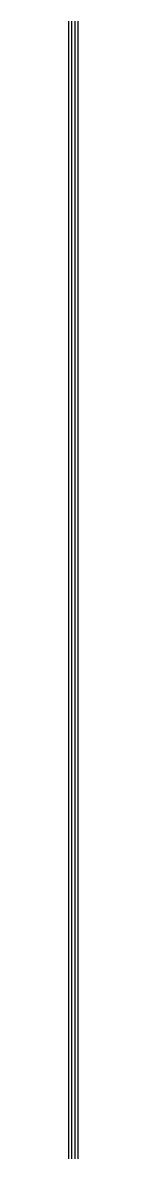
# Model space of a CAD drawing. Extents: x 0 to 4, y 0 to 1500.
# Drawn here: x 0 to 3, y 374.5 to 749.5 of the extents above; entities that cross this region are included whole.
import ezdxf

# ---------------------------------------------------------------- set-up
doc = ezdxf.new("R2010")
doc.units = 0

msp = doc.modelspace()

# ---------------------------------------------------------------- linework, layer by layer
at = {"layer": '', "color": 0}
for p, q in [((0, 749), (0, 750)), ((1, 749), (1, 750)), ((2, 749), (2, 750)), ((3, 749), (3, 750)), ((0, 748), (0, 749)), ((0, 747), (0, 748)), ((0, 746), (0, 747)), ((1, 748), (1, 749)), ((1, 747), (1, 748)), ((1, 746), (1, 747)), ((2, 748), (2, 749)), ((2, 747), (2, 748)), ((2, 746), (2, 747)), ((3, 748), (3, 749)), ((3, 747), (3, 748)), ((3, 746), (3, 747)), ((0, 745), (0, 746)), ((0, 744), (0, 745)), ((0, 743), (0, 744)), ((0, 742), (0, 743)), ((1, 745), (1, 746)), ((1, 744), (1, 745)), ((1, 743), (1, 744)), ((1, 742), (1, 743)), ((2, 745), (2, 746)), ((2, 744), (2, 745)), ((2, 743), (2, 744)), ((2, 742), (2, 743)), ((3, 745), (3, 746)), ((3, 744), (3, 745)), ((3, 743), (3, 744)), ((3, 742), (3, 743)), ((0, 741), (0, 742)), ((0, 740), (0, 741)), ((0, 739), (0, 740)), ((0, 738), (0, 739)), ((1, 741), (1, 742)), ((1, 740), (1, 741)), ((1, 739), (1, 740)), ((1, 738), (1, 739)), ((2, 741), (2, 742)), ((2, 740), (2, 741)), ((2, 739), (2, 740)), ((2, 738), (2, 739)), ((3, 741), (3, 742)), ((3, 740), (3, 741)), ((3, 739), (3, 740)), ((3, 738), (3, 739)), ((0, 737), (0, 738)), ((0, 736), (0, 737)), ((0, 735), (0, 736)), ((0, 734), (0, 735)), ((1, 737), (1, 738)), ((1, 736), (1, 737)), ((1, 735), (1, 736)), ((1, 734), (1, 735)), ((2, 737), (2, 738)), ((2, 736), (2, 737)), ((2, 735), (2, 736)), ((2, 734), (2, 735)), ((3, 737), (3, 738)), ((3, 736), (3, 737)), ((3, 735), (3, 736)), ((3, 734), (3, 735)), ((0, 733), (0, 734)), ((0, 732), (0, 733)), ((0, 731), (0, 732)), ((1, 733), (1, 734)), ((1, 732), (1, 733)), ((1, 731), (1, 732)), ((2, 733), (2, 734)), ((2, 732), (2, 733)), ((2, 731), (2, 732)), ((3, 733), (3, 734)), ((3, 732), (3, 733)), ((3, 731), (3, 732)), ((0, 730), (0, 731)), ((0, 729), (0, 730)), ((0, 728), (0, 729)), ((0, 727), (0, 728)), ((1, 730), (1, 731)), ((1, 729), (1, 730)), ((1, 728), (1, 729)), ((1, 727), (1, 728)), ((2, 730), (2, 731)), ((2, 729), (2, 730)), ((2, 728), (2, 729)), ((2, 727), (2, 728)), ((3, 730), (3, 731)), ((3, 729), (3, 730)), ((3, 728), (3, 729)), ((3, 727), (3, 728)), ((0, 726), (0, 727)), ((0, 725), (0, 726)), ((0, 724), (0, 725)), ((0, 723), (0, 724)), ((1, 726), (1, 727)), ((1, 725), (1, 726)), ((1, 724), (1, 725)), ((1, 723), (1, 724)), ((2, 726), (2, 727)), ((2, 725), (2, 726)), ((2, 724), (2, 725)), ((2, 723), (2, 724)), ((3, 726), (3, 727)), ((3, 725), (3, 726)), ((3, 724), (3, 725)), ((3, 723), (3, 724)), ((0, 722), (0, 723)), ((0, 721), (0, 722)), ((0, 720), (0, 721)), ((0, 719), (0, 720)), ((1, 722), (1, 723)), ((1, 721), (1, 722)), ((1, 720), (1, 721)), ((1, 719), (1, 720)), ((2, 722), (2, 723)), ((2, 721), (2, 722)), ((2, 720), (2, 721)), ((2, 719), (2, 720)), ((3, 722), (3, 723)), ((3, 721), (3, 722)), ((3, 720), (3, 721)), ((3, 719), (3, 720)), ((0, 718), (0, 719)), ((0, 717), (0, 718)), ((0, 716), (0, 717)), ((1, 718), (1, 719)), ((1, 717), (1, 718)), ((1, 716), (1, 717)), ((2, 718), (2, 719)), ((2, 717), (2, 718)), ((2, 716), (2, 717)), ((3, 718), (3, 719)), ((3, 717), (3, 718)), ((3, 716), (3, 717)), ((0, 715), (0, 716)), ((0, 714), (0, 715)), ((0, 713), (0, 714)), ((0, 712), (0, 713)), ((1, 715), (1, 716)), ((1, 714), (1, 715)), ((1, 713), (1, 714)), ((1, 712), (1, 713)), ((2, 715), (2, 716)), ((2, 714), (2, 715)), ((2, 713), (2, 714)), ((2, 712), (2, 713)), ((3, 715), (3, 716)), ((3, 714), (3, 715)), ((3, 713), (3, 714)), ((3, 712), (3, 713)), ((0, 711), (0, 712)), ((0, 710), (0, 711)), ((0, 709), (0, 710)), ((0, 708), (0, 709)), ((1, 711), (1, 712)), ((1, 710), (1, 711)), ((1, 709), (1, 710)), ((1, 708), (1, 709)), ((2, 711), (2, 712)), ((2, 710), (2, 711)), ((2, 709), (2, 710)), ((2, 708), (2, 709)), ((3, 711), (3, 712)), ((3, 710), (3, 711)), ((3, 709), (3, 710)), ((3, 708), (3, 709)), ((0, 707), (0, 708)), ((0, 706), (0, 707)), ((0, 705), (0, 706)), ((0, 704), (0, 705)), ((1, 707), (1, 708)), ((1, 706), (1, 707)), ((1, 705), (1, 706)), ((1, 704), (1, 705)), ((2, 707), (2, 708)), ((2, 706), (2, 707)), ((2, 705), (2, 706)), ((2, 704), (2, 705)), ((3, 707), (3, 708)), ((3, 706), (3, 707)), ((3, 705), (3, 706)), ((3, 704), (3, 705)), ((0, 703), (0, 704)), ((0, 702), (0, 703)), ((0, 701), (0, 702)), ((1, 703), (1, 704)), ((1, 702), (1, 703)), ((1, 701), (1, 702)), ((2, 703), (2, 704)), ((2, 702), (2, 703)), ((2, 701), (2, 702)), ((3, 703), (3, 704)), ((3, 702), (3, 703)), ((3, 701), (3, 702)), ((0, 700), (0, 701)), ((0, 699), (0, 700)), ((0, 698), (0, 699)), ((0, 697), (0, 698)), ((1, 700), (1, 701)), ((1, 699), (1, 700)), ((1, 698), (1, 699)), ((1, 697), (1, 698)), ((2, 700), (2, 701)), ((2, 699), (2, 700)), ((2, 698), (2, 699)), ((2, 697), (2, 698)), ((3, 700), (3, 701)), ((3, 699), (3, 700)), ((3, 698), (3, 699)), ((3, 697), (3, 698)), ((0, 696), (0, 697)), ((0, 695), (0, 696)), ((0, 694), (0, 695)), ((0, 693), (0, 694)), ((1, 696), (1, 697)), ((1, 695), (1, 696)), ((1, 694), (1, 695)), ((1, 693), (1, 694)), ((2, 696), (2, 697)), ((2, 695), (2, 696)), ((2, 694), (2, 695)), ((2, 693), (2, 694)), ((3, 696), (3, 697)), ((3, 695), (3, 696)), ((3, 694), (3, 695)), ((3, 693), (3, 694)), ((0, 692), (0, 693)), ((0, 691), (0, 692)), ((0, 690), (0, 691)), ((0, 689), (0, 690)), ((1, 692), (1, 693)), ((1, 691), (1, 692)), ((1, 690), (1, 691)), ((1, 689), (1, 690)), ((2, 692), (2, 693)), ((2, 691), (2, 692)), ((2, 690), (2, 691)), ((2, 689), (2, 690)), ((3, 692), (3, 693)), ((3, 691), (3, 692)), ((3, 690), (3, 691)), ((3, 689), (3, 690)), ((0, 688), (0, 689)), ((0, 687), (0, 688)), ((0, 686), (0, 687)), ((1, 688), (1, 689)), ((1, 687), (1, 688)), ((1, 686), (1, 687)), ((2, 688), (2, 689)), ((2, 687), (2, 688)), ((2, 686), (2, 687)), ((3, 688), (3, 689)), ((3, 687), (3, 688)), ((3, 686), (3, 687)), ((0, 685), (0, 686)), ((0, 684), (0, 685)), ((0, 683), (0, 684)), ((0, 682), (0, 683)), ((1, 685), (1, 686)), ((1, 684), (1, 685)), ((1, 683), (1, 684)), ((1, 682), (1, 683)), ((2, 685), (2, 686)), ((2, 684), (2, 685)), ((2, 683), (2, 684)), ((2, 682), (2, 683)), ((3, 685), (3, 686)), ((3, 684), (3, 685)), ((3, 683), (3, 684)), ((3, 682), (3, 683)), ((0, 681), (0, 682)), ((0, 680), (0, 681)), ((0, 679), (0, 680)), ((0, 678), (0, 679)), ((1, 681), (1, 682)), ((1, 680), (1, 681)), ((1, 679), (1, 680)), ((1, 678), (1, 679)), ((2, 681), (2, 682)), ((2, 680), (2, 681)), ((2, 679), (2, 680)), ((2, 678), (2, 679)), ((3, 681), (3, 682)), ((3, 680), (3, 681)), ((3, 679), (3, 680)), ((3, 678), (3, 679)), ((0, 677), (0, 678)), ((0, 676), (0, 677)), ((0, 675), (0, 676)), ((0, 674), (0, 675)), ((1, 677), (1, 678)), ((1, 676), (1, 677)), ((1, 675), (1, 676)), ((1, 674), (1, 675)), ((2, 677), (2, 678)), ((2, 676), (2, 677)), ((2, 675), (2, 676)), ((2, 674), (2, 675)), ((3, 677), (3, 678)), ((3, 676), (3, 677)), ((3, 675), (3, 676)), ((3, 674), (3, 675)), ((0, 673), (0, 674)), ((0, 672), (0, 673)), ((0, 671), (0, 672)), ((1, 673), (1, 674)), ((1, 672), (1, 673)), ((1, 671), (1, 672)), ((2, 673), (2, 674)), ((2, 672), (2, 673)), ((2, 671), (2, 672)), ((3, 673), (3, 674)), ((3, 672), (3, 673)), ((3, 671), (3, 672)), ((0, 670), (0, 671)), ((0, 669), (0, 670)), ((0, 668), (0, 669)), ((0, 667), (0, 668)), ((1, 670), (1, 671)), ((1, 669), (1, 670)), ((1, 668), (1, 669)), ((1, 667), (1, 668)), ((2, 670), (2, 671)), ((2, 669), (2, 670)), ((2, 668), (2, 669)), ((2, 667), (2, 668)), ((3, 670), (3, 671)), ((3, 669), (3, 670)), ((3, 668), (3, 669)), ((3, 667), (3, 668)), ((0, 666), (0, 667)), ((0, 665), (0, 666)), ((0, 664), (0, 665)), ((0, 663), (0, 664)), ((1, 666), (1, 667)), ((1, 665), (1, 666)), ((1, 664), (1, 665)), ((1, 663), (1, 664)), ((2, 666), (2, 667)), ((2, 665), (2, 666)), ((2, 664), (2, 665)), ((2, 663), (2, 664)), ((3, 666), (3, 667)), ((3, 665), (3, 666)), ((3, 664), (3, 665)), ((3, 663), (3, 664)), ((0, 662), (0, 663)), ((0, 661), (0, 662)), ((0, 660), (0, 661)), ((0, 659), (0, 660)), ((1, 662), (1, 663)), ((1, 661), (1, 662)), ((1, 660), (1, 661)), ((1, 659), (1, 660)), ((2, 662), (2, 663)), ((2, 661), (2, 662)), ((2, 660), (2, 661)), ((2, 659), (2, 660)), ((3, 662), (3, 663)), ((3, 661), (3, 662)), ((3, 660), (3, 661)), ((3, 659), (3, 660)), ((0, 658), (0, 659)), ((0, 657), (0, 658)), ((0, 656), (0, 657)), ((1, 658), (1, 659)), ((1, 657), (1, 658)), ((1, 656), (1, 657)), ((2, 658), (2, 659)), ((2, 657), (2, 658)), ((2, 656), (2, 657)), ((3, 658), (3, 659)), ((3, 657), (3, 658)), ((3, 656), (3, 657)), ((0, 655), (0, 656)), ((0, 654), (0, 655)), ((0, 653), (0, 654)), ((0, 652), (0, 653)), ((1, 655), (1, 656)), ((1, 654), (1, 655)), ((1, 653), (1, 654)), ((1, 652), (1, 653)), ((2, 655), (2, 656)), ((2, 654), (2, 655)), ((2, 653), (2, 654)), ((2, 652), (2, 653)), ((3, 655), (3, 656)), ((3, 654), (3, 655)), ((3, 653), (3, 654)), ((3, 652), (3, 653)), ((0, 651), (0, 652)), ((0, 650), (0, 651)), ((0, 649), (0, 650)), ((0, 648), (0, 649)), ((1, 651), (1, 652)), ((1, 650), (1, 651)), ((1, 649), (1, 650)), ((1, 648), (1, 649)), ((2, 651), (2, 652)), ((2, 650), (2, 651)), ((2, 649), (2, 650)), ((2, 648), (2, 649)), ((3, 651), (3, 652)), ((3, 650), (3, 651)), ((3, 649), (3, 650)), ((3, 648), (3, 649)), ((0, 647), (0, 648)), ((0, 646), (0, 647)), ((0, 645), (0, 646)), ((0, 644), (0, 645)), ((1, 647), (1, 648)), ((1, 646), (1, 647)), ((1, 645), (1, 646)), ((1, 644), (1, 645)), ((2, 647), (2, 648)), ((2, 646), (2, 647)), ((2, 645), (2, 646)), ((2, 644), (2, 645)), ((3, 647), (3, 648)), ((3, 646), (3, 647)), ((3, 645), (3, 646)), ((3, 644), (3, 645)), ((0, 643), (0, 644)), ((0, 642), (0, 643)), ((0, 641), (0, 642)), ((1, 643), (1, 644)), ((1, 642), (1, 643)), ((1, 641), (1, 642)), ((2, 643), (2, 644)), ((2, 642), (2, 643)), ((2, 641), (2, 642)), ((3, 643), (3, 644)), ((3, 642), (3, 643)), ((3, 641), (3, 642)), ((0, 640), (0, 641)), ((0, 639), (0, 640)), ((0, 638), (0, 639)), ((0, 637), (0, 638)), ((1, 640), (1, 641)), ((1, 639), (1, 640)), ((1, 638), (1, 639)), ((1, 637), (1, 638)), ((2, 640), (2, 641)), ((2, 639), (2, 640)), ((2, 638), (2, 639)), ((2, 637), (2, 638)), ((3, 640), (3, 641)), ((3, 639), (3, 640)), ((3, 638), (3, 639)), ((3, 637), (3, 638)), ((0, 636), (0, 637)), ((0, 635), (0, 636)), ((0, 634), (0, 635)), ((0, 633), (0, 634)), ((1, 636), (1, 637)), ((1, 635), (1, 636)), ((1, 634), (1, 635)), ((1, 633), (1, 634)), ((2, 636), (2, 637)), ((2, 635), (2, 636)), ((2, 634), (2, 635)), ((2, 633), (2, 634)), ((3, 636), (3, 637)), ((3, 635), (3, 636)), ((3, 634), (3, 635)), ((3, 633), (3, 634)), ((0, 632), (0, 633)), ((0, 631), (0, 632)), ((0, 630), (0, 631)), ((0, 629), (0, 630)), ((1, 632), (1, 633)), ((1, 631), (1, 632)), ((1, 630), (1, 631)), ((1, 629), (1, 630)), ((2, 632), (2, 633)), ((2, 631), (2, 632)), ((2, 630), (2, 631)), ((2, 629), (2, 630)), ((3, 632), (3, 633)), ((3, 631), (3, 632)), ((3, 630), (3, 631)), ((3, 629), (3, 630)), ((0, 628), (0, 629)), ((0, 627), (0, 628)), ((0, 626), (0, 627)), ((1, 628), (1, 629)), ((1, 627), (1, 628)), ((1, 626), (1, 627)), ((2, 628), (2, 629)), ((2, 627), (2, 628)), ((2, 626), (2, 627)), ((3, 628), (3, 629)), ((3, 627), (3, 628)), ((3, 626), (3, 627)), ((0, 625), (0, 626)), ((0, 624), (0, 625)), ((0, 623), (0, 624)), ((0, 622), (0, 623)), ((1, 625), (1, 626)), ((1, 624), (1, 625)), ((1, 623), (1, 624)), ((1, 622), (1, 623)), ((2, 625), (2, 626)), ((2, 624), (2, 625)), ((2, 623), (2, 624)), ((2, 622), (2, 623)), ((3, 625), (3, 626)), ((3, 624), (3, 625)), ((3, 623), (3, 624)), ((3, 622), (3, 623)), ((0, 621), (0, 622)), ((0, 620), (0, 621)), ((0, 619), (0, 620)), ((0, 618), (0, 619)), ((1, 621), (1, 622)), ((1, 620), (1, 621)), ((1, 619), (1, 620)), ((1, 618), (1, 619)), ((2, 621), (2, 622)), ((2, 620), (2, 621)), ((2, 619), (2, 620)), ((2, 618), (2, 619)), ((3, 621), (3, 622)), ((3, 620), (3, 621)), ((3, 619), (3, 620)), ((3, 618), (3, 619)), ((0, 617), (0, 618)), ((0, 616), (0, 617)), ((0, 615), (0, 616)), ((0, 614), (0, 615)), ((1, 617), (1, 618)), ((1, 616), (1, 617)), ((1, 615), (1, 616)), ((1, 614), (1, 615)), ((2, 617), (2, 618)), ((2, 616), (2, 617)), ((2, 615), (2, 616)), ((2, 614), (2, 615)), ((3, 617), (3, 618)), ((3, 616), (3, 617)), ((3, 615), (3, 616)), ((3, 614), (3, 615)), ((0, 613), (0, 614)), ((0, 612), (0, 613)), ((0, 611), (0, 612)), ((1, 613), (1, 614)), ((1, 612), (1, 613)), ((1, 611), (1, 612)), ((2, 613), (2, 614)), ((2, 612), (2, 613)), ((2, 611), (2, 612)), ((3, 613), (3, 614)), ((3, 612), (3, 613)), ((3, 611), (3, 612)), ((0, 610), (0, 611)), ((0, 609), (0, 610)), ((0, 608), (0, 609)), ((0, 607), (0, 608)), ((1, 610), (1, 611)), ((1, 609), (1, 610)), ((1, 608), (1, 609)), ((1, 607), (1, 608)), ((2, 610), (2, 611)), ((2, 609), (2, 610)), ((2, 608), (2, 609)), ((2, 607), (2, 608)), ((3, 610), (3, 611)), ((3, 609), (3, 610)), ((3, 608), (3, 609)), ((3, 607), (3, 608)), ((0, 606), (0, 607)), ((0, 605), (0, 606)), ((0, 604), (0, 605)), ((0, 603), (0, 604)), ((1, 606), (1, 607)), ((1, 605), (1, 606)), ((1, 604), (1, 605)), ((1, 603), (1, 604)), ((2, 606), (2, 607)), ((2, 605), (2, 606)), ((2, 604), (2, 605)), ((2, 603), (2, 604)), ((3, 606), (3, 607)), ((3, 605), (3, 606)), ((3, 604), (3, 605)), ((3, 603), (3, 604)), ((0, 602), (0, 603)), ((0, 601), (0, 602)), ((0, 600), (0, 601)), ((0, 599), (0, 600)), ((1, 602), (1, 603)), ((1, 601), (1, 602)), ((1, 600), (1, 601)), ((1, 599), (1, 600)), ((2, 602), (2, 603)), ((2, 601), (2, 602)), ((2, 600), (2, 601)), ((2, 599), (2, 600)), ((3, 602), (3, 603)), ((3, 601), (3, 602)), ((3, 600), (3, 601)), ((3, 599), (3, 600)), ((0, 598), (0, 599)), ((0, 597), (0, 598)), ((0, 596), (0, 597)), ((1, 598), (1, 599)), ((1, 597), (1, 598)), ((1, 596), (1, 597)), ((2, 598), (2, 599)), ((2, 597), (2, 598)), ((2, 596), (2, 597)), ((3, 598), (3, 599)), ((3, 597), (3, 598)), ((3, 596), (3, 597)), ((0, 595), (0, 596)), ((0, 594), (0, 595)), ((0, 593), (0, 594)), ((0, 592), (0, 593)), ((1, 595), (1, 596)), ((1, 594), (1, 595)), ((1, 593), (1, 594)), ((1, 592), (1, 593)), ((2, 595), (2, 596)), ((2, 594), (2, 595)), ((2, 593), (2, 594)), ((2, 592), (2, 593)), ((3, 595), (3, 596)), ((3, 594), (3, 595)), ((3, 593), (3, 594)), ((3, 592), (3, 593)), ((0, 591), (0, 592)), ((0, 590), (0, 591)), ((0, 589), (0, 590)), ((0, 588), (0, 589)), ((1, 591), (1, 592)), ((1, 590), (1, 591)), ((1, 589), (1, 590)), ((1, 588), (1, 589)), ((2, 591), (2, 592)), ((2, 590), (2, 591)), ((2, 589), (2, 590)), ((2, 588), (2, 589)), ((3, 591), (3, 592)), ((3, 590), (3, 591)), ((3, 589), (3, 590)), ((3, 588), (3, 589)), ((0, 587), (0, 588)), ((0, 586), (0, 587)), ((0, 585), (0, 586)), ((0, 584), (0, 585)), ((1, 587), (1, 588)), ((1, 586), (1, 587)), ((1, 585), (1, 586)), ((1, 584), (1, 585)), ((2, 587), (2, 588)), ((2, 586), (2, 587)), ((2, 585), (2, 586)), ((2, 584), (2, 585)), ((3, 587), (3, 588)), ((3, 586), (3, 587)), ((3, 585), (3, 586)), ((3, 584), (3, 585)), ((0, 583), (0, 584)), ((0, 582), (0, 583)), ((0, 581), (0, 582)), ((1, 583), (1, 584)), ((1, 582), (1, 583)), ((1, 581), (1, 582)), ((2, 583), (2, 584)), ((2, 582), (2, 583)), ((2, 581), (2, 582)), ((3, 583), (3, 584)), ((3, 582), (3, 583)), ((3, 581), (3, 582)), ((0, 580), (0, 581)), ((0, 579), (0, 580)), ((0, 578), (0, 579)), ((0, 577), (0, 578)), ((1, 580), (1, 581)), ((1, 579), (1, 580)), ((1, 578), (1, 579)), ((1, 577), (1, 578)), ((2, 580), (2, 581)), ((2, 579), (2, 580)), ((2, 578), (2, 579)), ((2, 577), (2, 578)), ((3, 580), (3, 581)), ((3, 579), (3, 580)), ((3, 578), (3, 579)), ((3, 577), (3, 578)), ((0, 576), (0, 577)), ((0, 575), (0, 576)), ((0, 574), (0, 575)), ((0, 573), (0, 574)), ((1, 576), (1, 577)), ((1, 575), (1, 576)), ((1, 574), (1, 575)), ((1, 573), (1, 574)), ((2, 576), (2, 577)), ((2, 575), (2, 576)), ((2, 574), (2, 575)), ((2, 573), (2, 574)), ((3, 576), (3, 577)), ((3, 575), (3, 576)), ((3, 574), (3, 575)), ((3, 573), (3, 574)), ((0, 572), (0, 573)), ((0, 571), (0, 572)), ((0, 570), (0, 571)), ((0, 569), (0, 570)), ((1, 572), (1, 573)), ((1, 571), (1, 572)), ((1, 570), (1, 571)), ((1, 569), (1, 570)), ((2, 572), (2, 573)), ((2, 571), (2, 572)), ((2, 570), (2, 571)), ((2, 569), (2, 570)), ((3, 572), (3, 573)), ((3, 571), (3, 572)), ((3, 570), (3, 571)), ((3, 569), (3, 570)), ((0, 568), (0, 569)), ((0, 567), (0, 568)), ((0, 566), (0, 567)), ((1, 568), (1, 569)), ((1, 567), (1, 568)), ((1, 566), (1, 567)), ((2, 568), (2, 569)), ((2, 567), (2, 568)), ((2, 566), (2, 567)), ((3, 568), (3, 569)), ((3, 567), (3, 568)), ((3, 566), (3, 567)), ((0, 565), (0, 566)), ((0, 564), (0, 565)), ((0, 563), (0, 564)), ((0, 562), (0, 563)), ((1, 565), (1, 566)), ((1, 564), (1, 565)), ((1, 563), (1, 564)), ((1, 562), (1, 563)), ((2, 565), (2, 566)), ((2, 564), (2, 565)), ((2, 563), (2, 564)), ((2, 562), (2, 563)), ((3, 565), (3, 566)), ((3, 564), (3, 565)), ((3, 563), (3, 564)), ((3, 562), (3, 563)), ((0, 561), (0, 562)), ((0, 560), (0, 561)), ((0, 559), (0, 560)), ((0, 558), (0, 559)), ((1, 561), (1, 562)), ((1, 560), (1, 561)), ((1, 559), (1, 560)), ((1, 558), (1, 559)), ((2, 561), (2, 562)), ((2, 560), (2, 561)), ((2, 559), (2, 560)), ((2, 558), (2, 559)), ((3, 561), (3, 562)), ((3, 560), (3, 561)), ((3, 559), (3, 560)), ((3, 558), (3, 559)), ((0, 557), (0, 558)), ((0, 556), (0, 557)), ((0, 555), (0, 556)), ((0, 554), (0, 555)), ((1, 557), (1, 558)), ((1, 556), (1, 557)), ((1, 555), (1, 556)), ((1, 554), (1, 555)), ((2, 557), (2, 558)), ((2, 556), (2, 557)), ((2, 555), (2, 556)), ((2, 554), (2, 555)), ((3, 557), (3, 558)), ((3, 556), (3, 557)), ((3, 555), (3, 556)), ((3, 554), (3, 555)), ((0, 553), (0, 554)), ((0, 552), (0, 553)), ((0, 551), (0, 552)), ((1, 553), (1, 554)), ((1, 552), (1, 553)), ((1, 551), (1, 552)), ((2, 553), (2, 554)), ((2, 552), (2, 553)), ((2, 551), (2, 552)), ((3, 553), (3, 554)), ((3, 552), (3, 553)), ((3, 551), (3, 552)), ((0, 550), (0, 551)), ((0, 549), (0, 550)), ((0, 548), (0, 549)), ((0, 547), (0, 548)), ((1, 550), (1, 551)), ((1, 549), (1, 550)), ((1, 548), (1, 549)), ((1, 547), (1, 548)), ((2, 550), (2, 551)), ((2, 549), (2, 550)), ((2, 548), (2, 549)), ((2, 547), (2, 548)), ((3, 550), (3, 551)), ((3, 549), (3, 550)), ((3, 548), (3, 549)), ((3, 547), (3, 548)), ((0, 546), (0, 547)), ((0, 545), (0, 546)), ((0, 544), (0, 545)), ((0, 543), (0, 544)), ((1, 546), (1, 547)), ((1, 545), (1, 546)), ((1, 544), (1, 545)), ((1, 543), (1, 544)), ((2, 546), (2, 547)), ((2, 545), (2, 546)), ((2, 544), (2, 545)), ((2, 543), (2, 544)), ((3, 546), (3, 547)), ((3, 545), (3, 546)), ((3, 544), (3, 545)), ((3, 543), (3, 544)), ((0, 542), (0, 543)), ((0, 541), (0, 542)), ((0, 540), (0, 541)), ((0, 539), (0, 540)), ((1, 542), (1, 543)), ((1, 541), (1, 542)), ((1, 540), (1, 541)), ((1, 539), (1, 540)), ((2, 542), (2, 543)), ((2, 541), (2, 542)), ((2, 540), (2, 541)), ((2, 539), (2, 540)), ((3, 542), (3, 543)), ((3, 541), (3, 542)), ((3, 540), (3, 541)), ((3, 539), (3, 540)), ((0, 538), (0, 539)), ((0, 537), (0, 538)), ((0, 536), (0, 537)), ((1, 538), (1, 539)), ((1, 537), (1, 538)), ((1, 536), (1, 537)), ((2, 538), (2, 539)), ((2, 537), (2, 538)), ((2, 536), (2, 537)), ((3, 538), (3, 539)), ((3, 537), (3, 538)), ((3, 536), (3, 537)), ((0, 535), (0, 536)), ((0, 534), (0, 535)), ((0, 533), (0, 534)), ((0, 532), (0, 533)), ((1, 535), (1, 536)), ((1, 534), (1, 535)), ((1, 533), (1, 534)), ((1, 532), (1, 533)), ((2, 535), (2, 536)), ((2, 534), (2, 535)), ((2, 533), (2, 534)), ((2, 532), (2, 533)), ((3, 535), (3, 536)), ((3, 534), (3, 535)), ((3, 533), (3, 534)), ((3, 532), (3, 533)), ((0, 531), (0, 532)), ((0, 530), (0, 531)), ((0, 529), (0, 530)), ((0, 528), (0, 529)), ((1, 531), (1, 532)), ((1, 530), (1, 531)), ((1, 529), (1, 530)), ((1, 528), (1, 529)), ((2, 531), (2, 532)), ((2, 530), (2, 531)), ((2, 529), (2, 530)), ((2, 528), (2, 529)), ((3, 531), (3, 532)), ((3, 530), (3, 531)), ((3, 529), (3, 530)), ((3, 528), (3, 529)), ((0, 527), (0, 528)), ((0, 526), (0, 527)), ((0, 525), (0, 526)), ((0, 524), (0, 525)), ((1, 527), (1, 528)), ((1, 526), (1, 527)), ((1, 525), (1, 526)), ((1, 524), (1, 525)), ((2, 527), (2, 528)), ((2, 526), (2, 527)), ((2, 525), (2, 526)), ((2, 524), (2, 525)), ((3, 527), (3, 528)), ((3, 526), (3, 527)), ((3, 525), (3, 526)), ((3, 524), (3, 525)), ((0, 523), (0, 524)), ((0, 522), (0, 523)), ((0, 521), (0, 522)), ((1, 523), (1, 524)), ((1, 522), (1, 523)), ((1, 521), (1, 522)), ((2, 523), (2, 524)), ((2, 522), (2, 523)), ((2, 521), (2, 522)), ((3, 523), (3, 524)), ((3, 522), (3, 523)), ((3, 521), (3, 522)), ((0, 520), (0, 521)), ((0, 519), (0, 520)), ((0, 518), (0, 519)), ((0, 517), (0, 518)), ((1, 520), (1, 521)), ((1, 519), (1, 520)), ((1, 518), (1, 519)), ((1, 517), (1, 518)), ((2, 520), (2, 521)), ((2, 519), (2, 520)), ((2, 518), (2, 519)), ((2, 517), (2, 518)), ((3, 520), (3, 521)), ((3, 519), (3, 520)), ((3, 518), (3, 519)), ((3, 517), (3, 518)), ((0, 516), (0, 517)), ((0, 515), (0, 516)), ((0, 514), (0, 515)), ((0, 513), (0, 514)), ((1, 516), (1, 517)), ((1, 515), (1, 516)), ((1, 514), (1, 515)), ((1, 513), (1, 514)), ((2, 516), (2, 517)), ((2, 515), (2, 516)), ((2, 514), (2, 515)), ((2, 513), (2, 514)), ((3, 516), (3, 517)), ((3, 515), (3, 516)), ((3, 514), (3, 515)), ((3, 513), (3, 514)), ((0, 512), (0, 513)), ((0, 511), (0, 512)), ((0, 510), (0, 511)), ((0, 509), (0, 510)), ((1, 512), (1, 513)), ((1, 511), (1, 512)), ((1, 510), (1, 511)), ((1, 509), (1, 510)), ((2, 512), (2, 513)), ((2, 511), (2, 512)), ((2, 510), (2, 511)), ((2, 509), (2, 510)), ((3, 512), (3, 513)), ((3, 511), (3, 512)), ((3, 510), (3, 511)), ((3, 509), (3, 510)), ((0, 508), (0, 509)), ((0, 507), (0, 508)), ((0, 506), (0, 507)), ((1, 508), (1, 509)), ((1, 507), (1, 508)), ((1, 506), (1, 507)), ((2, 508), (2, 509)), ((2, 507), (2, 508)), ((2, 506), (2, 507)), ((3, 508), (3, 509)), ((3, 507), (3, 508)), ((3, 506), (3, 507)), ((0, 505), (0, 506)), ((0, 504), (0, 505)), ((0, 503), (0, 504)), ((0, 502), (0, 503)), ((1, 505), (1, 506)), ((1, 504), (1, 505)), ((1, 503), (1, 504)), ((1, 502), (1, 503)), ((2, 505), (2, 506)), ((2, 504), (2, 505)), ((2, 503), (2, 504)), ((2, 502), (2, 503)), ((3, 505), (3, 506)), ((3, 504), (3, 505)), ((3, 503), (3, 504)), ((3, 502), (3, 503)), ((0, 501), (0, 502)), ((0, 500), (0, 501)), ((0, 499), (0, 500)), ((0, 498), (0, 499)), ((1, 501), (1, 502)), ((1, 500), (1, 501)), ((1, 499), (1, 500)), ((1, 498), (1, 499)), ((2, 501), (2, 502)), ((2, 500), (2, 501)), ((2, 499), (2, 500)), ((2, 498), (2, 499)), ((3, 501), (3, 502)), ((3, 500), (3, 501)), ((3, 499), (3, 500)), ((3, 498), (3, 499)), ((0, 497), (0, 498)), ((0, 496), (0, 497)), ((0, 495), (0, 496)), ((0, 494), (0, 495)), ((1, 497), (1, 498)), ((1, 496), (1, 497)), ((1, 495), (1, 496)), ((1, 494), (1, 495)), ((2, 497), (2, 498)), ((2, 496), (2, 497)), ((2, 495), (2, 496)), ((2, 494), (2, 495)), ((3, 497), (3, 498)), ((3, 496), (3, 497)), ((3, 495), (3, 496)), ((3, 494), (3, 495)), ((0, 493), (0, 494)), ((0, 492), (0, 493)), ((0, 491), (0, 492)), ((1, 493), (1, 494)), ((1, 492), (1, 493)), ((1, 491), (1, 492)), ((2, 493), (2, 494)), ((2, 492), (2, 493)), ((2, 491), (2, 492)), ((3, 493), (3, 494)), ((3, 492), (3, 493)), ((3, 491), (3, 492)), ((0, 490), (0, 491)), ((0, 489), (0, 490)), ((0, 488), (0, 489)), ((0, 487), (0, 488)), ((1, 490), (1, 491)), ((1, 489), (1, 490)), ((1, 488), (1, 489)), ((1, 487), (1, 488)), ((2, 490), (2, 491)), ((2, 489), (2, 490)), ((2, 488), (2, 489)), ((2, 487), (2, 488)), ((3, 490), (3, 491)), ((3, 489), (3, 490)), ((3, 488), (3, 489)), ((3, 487), (3, 488)), ((0, 486), (0, 487)), ((0, 485), (0, 486)), ((0, 484), (0, 485)), ((0, 483), (0, 484)), ((1, 486), (1, 487)), ((1, 485), (1, 486)), ((1, 484), (1, 485)), ((1, 483), (1, 484)), ((2, 486), (2, 487)), ((2, 485), (2, 486)), ((2, 484), (2, 485)), ((2, 483), (2, 484)), ((3, 486), (3, 487)), ((3, 485), (3, 486)), ((3, 484), (3, 485)), ((3, 483), (3, 484)), ((0, 482), (0, 483)), ((0, 481), (0, 482)), ((0, 480), (0, 481)), ((0, 479), (0, 480)), ((1, 482), (1, 483)), ((1, 481), (1, 482)), ((1, 480), (1, 481)), ((1, 479), (1, 480)), ((2, 482), (2, 483)), ((2, 481), (2, 482)), ((2, 480), (2, 481)), ((2, 479), (2, 480)), ((3, 482), (3, 483)), ((3, 481), (3, 482)), ((3, 480), (3, 481)), ((3, 479), (3, 480)), ((0, 478), (0, 479)), ((0, 477), (0, 478)), ((0, 476), (0, 477)), ((1, 478), (1, 479)), ((1, 477), (1, 478)), ((1, 476), (1, 477)), ((2, 478), (2, 479)), ((2, 477), (2, 478)), ((2, 476), (2, 477)), ((3, 478), (3, 479)), ((3, 477), (3, 478)), ((3, 476), (3, 477)), ((0, 475), (0, 476)), ((0, 474), (0, 475)), ((0, 473), (0, 474)), ((0, 472), (0, 473)), ((1, 475), (1, 476)), ((1, 474), (1, 475)), ((1, 473), (1, 474)), ((1, 472), (1, 473)), ((2, 475), (2, 476)), ((2, 474), (2, 475)), ((2, 473), (2, 474)), ((2, 472), (2, 473)), ((3, 475), (3, 476)), ((3, 474), (3, 475)), ((3, 473), (3, 474)), ((3, 472), (3, 473)), ((0, 471), (0, 472)), ((0, 470), (0, 471)), ((0, 469), (0, 470)), ((0, 468), (0, 469)), ((1, 471), (1, 472)), ((1, 470), (1, 471)), ((1, 469), (1, 470)), ((1, 468), (1, 469)), ((2, 471), (2, 472)), ((2, 470), (2, 471)), ((2, 469), (2, 470)), ((2, 468), (2, 469)), ((3, 471), (3, 472)), ((3, 470), (3, 471)), ((3, 469), (3, 470)), ((3, 468), (3, 469)), ((0, 467), (0, 468)), ((0, 466), (0, 467)), ((0, 465), (0, 466)), ((0, 464), (0, 465)), ((1, 467), (1, 468)), ((1, 466), (1, 467)), ((1, 465), (1, 466)), ((1, 464), (1, 465)), ((2, 467), (2, 468)), ((2, 466), (2, 467)), ((2, 465), (2, 466)), ((2, 464), (2, 465)), ((3, 467), (3, 468)), ((3, 466), (3, 467)), ((3, 465), (3, 466)), ((3, 464), (3, 465)), ((0, 463), (0, 464)), ((0, 462), (0, 463)), ((0, 461), (0, 462)), ((1, 463), (1, 464)), ((1, 462), (1, 463)), ((1, 461), (1, 462)), ((2, 463), (2, 464)), ((2, 462), (2, 463)), ((2, 461), (2, 462)), ((3, 463), (3, 464)), ((3, 462), (3, 463)), ((3, 461), (3, 462)), ((0, 460), (0, 461)), ((0, 459), (0, 460)), ((0, 458), (0, 459)), ((0, 457), (0, 458)), ((1, 460), (1, 461)), ((1, 459), (1, 460)), ((1, 458), (1, 459)), ((1, 457), (1, 458)), ((2, 460), (2, 461)), ((2, 459), (2, 460)), ((2, 458), (2, 459)), ((2, 457), (2, 458)), ((3, 460), (3, 461)), ((3, 459), (3, 460)), ((3, 458), (3, 459)), ((3, 457), (3, 458)), ((0, 456), (0, 457)), ((0, 455), (0, 456)), ((0, 454), (0, 455)), ((0, 453), (0, 454)), ((1, 456), (1, 457)), ((1, 455), (1, 456)), ((1, 454), (1, 455)), ((1, 453), (1, 454)), ((2, 456), (2, 457)), ((2, 455), (2, 456)), ((2, 454), (2, 455)), ((2, 453), (2, 454)), ((3, 456), (3, 457)), ((3, 455), (3, 456)), ((3, 454), (3, 455)), ((3, 453), (3, 454)), ((0, 452), (0, 453)), ((0, 451), (0, 452)), ((0, 450), (0, 451)), ((0, 449), (0, 450)), ((1, 452), (1, 453)), ((1, 451), (1, 452)), ((1, 450), (1, 451)), ((1, 449), (1, 450)), ((2, 452), (2, 453)), ((2, 451), (2, 452)), ((2, 450), (2, 451)), ((2, 449), (2, 450)), ((3, 452), (3, 453)), ((3, 451), (3, 452)), ((3, 450), (3, 451)), ((3, 449), (3, 450)), ((0, 448), (0, 449)), ((0, 447), (0, 448)), ((0, 446), (0, 447)), ((1, 448), (1, 449)), ((1, 447), (1, 448)), ((1, 446), (1, 447)), ((2, 448), (2, 449)), ((2, 447), (2, 448)), ((2, 446), (2, 447)), ((3, 448), (3, 449)), ((3, 447), (3, 448)), ((3, 446), (3, 447)), ((0, 445), (0, 446)), ((0, 444), (0, 445)), ((0, 443), (0, 444)), ((0, 442), (0, 443)), ((1, 445), (1, 446)), ((1, 444), (1, 445)), ((1, 443), (1, 444)), ((1, 442), (1, 443)), ((2, 445), (2, 446)), ((2, 444), (2, 445)), ((2, 443), (2, 444)), ((2, 442), (2, 443)), ((3, 445), (3, 446)), ((3, 444), (3, 445)), ((3, 443), (3, 444)), ((3, 442), (3, 443)), ((0, 441), (0, 442)), ((0, 440), (0, 441)), ((0, 439), (0, 440)), ((0, 438), (0, 439)), ((1, 441), (1, 442)), ((1, 440), (1, 441)), ((1, 439), (1, 440)), ((1, 438), (1, 439)), ((2, 441), (2, 442)), ((2, 440), (2, 441)), ((2, 439), (2, 440)), ((2, 438), (2, 439)), ((3, 441), (3, 442)), ((3, 440), (3, 441)), ((3, 439), (3, 440)), ((3, 438), (3, 439)), ((0, 437), (0, 438)), ((0, 436), (0, 437)), ((0, 435), (0, 436)), ((0, 434), (0, 435)), ((1, 437), (1, 438)), ((1, 436), (1, 437)), ((1, 435), (1, 436)), ((1, 434), (1, 435)), ((2, 437), (2, 438)), ((2, 436), (2, 437)), ((2, 435), (2, 436)), ((2, 434), (2, 435)), ((3, 437), (3, 438)), ((3, 436), (3, 437)), ((3, 435), (3, 436)), ((3, 434), (3, 435)), ((0, 433), (0, 434)), ((0, 432), (0, 433)), ((0, 431), (0, 432)), ((1, 433), (1, 434)), ((1, 432), (1, 433)), ((1, 431), (1, 432)), ((2, 433), (2, 434)), ((2, 432), (2, 433)), ((2, 431), (2, 432)), ((3, 433), (3, 434)), ((3, 432), (3, 433)), ((3, 431), (3, 432)), ((0, 430), (0, 431)), ((0, 429), (0, 430)), ((0, 428), (0, 429)), ((0, 427), (0, 428)), ((1, 430), (1, 431)), ((1, 429), (1, 430)), ((1, 428), (1, 429)), ((1, 427), (1, 428)), ((2, 430), (2, 431)), ((2, 429), (2, 430)), ((2, 428), (2, 429)), ((2, 427), (2, 428)), ((3, 430), (3, 431)), ((3, 429), (3, 430)), ((3, 428), (3, 429)), ((3, 427), (3, 428)), ((0, 426), (0, 427)), ((0, 425), (0, 426)), ((0, 424), (0, 425)), ((0, 423), (0, 424)), ((1, 426), (1, 427)), ((1, 425), (1, 426)), ((1, 424), (1, 425)), ((1, 423), (1, 424)), ((2, 426), (2, 427)), ((2, 425), (2, 426)), ((2, 424), (2, 425)), ((2, 423), (2, 424)), ((3, 426), (3, 427)), ((3, 425), (3, 426)), ((3, 424), (3, 425)), ((3, 423), (3, 424)), ((0, 422), (0, 423)), ((0, 421), (0, 422)), ((0, 420), (0, 421)), ((0, 419), (0, 420)), ((1, 422), (1, 423)), ((1, 421), (1, 422)), ((1, 420), (1, 421)), ((1, 419), (1, 420)), ((2, 422), (2, 423)), ((2, 421), (2, 422)), ((2, 420), (2, 421)), ((2, 419), (2, 420)), ((3, 422), (3, 423)), ((3, 421), (3, 422)), ((3, 420), (3, 421)), ((3, 419), (3, 420)), ((0, 418), (0, 419)), ((0, 417), (0, 418)), ((0, 416), (0, 417)), ((1, 418), (1, 419)), ((1, 417), (1, 418)), ((1, 416), (1, 417)), ((2, 418), (2, 419)), ((2, 417), (2, 418)), ((2, 416), (2, 417)), ((3, 418), (3, 419)), ((3, 417), (3, 418)), ((3, 416), (3, 417)), ((0, 415), (0, 416)), ((0, 414), (0, 415)), ((0, 413), (0, 414)), ((0, 412), (0, 413)), ((1, 415), (1, 416)), ((1, 414), (1, 415)), ((1, 413), (1, 414)), ((1, 412), (1, 413)), ((2, 415), (2, 416)), ((2, 414), (2, 415)), ((2, 413), (2, 414)), ((2, 412), (2, 413)), ((3, 415), (3, 416)), ((3, 414), (3, 415)), ((3, 413), (3, 414)), ((3, 412), (3, 413)), ((0, 411), (0, 412)), ((0, 410), (0, 411)), ((0, 409), (0, 410)), ((0, 408), (0, 409)), ((1, 411), (1, 412)), ((1, 410), (1, 411)), ((1, 409), (1, 410)), ((1, 408), (1, 409)), ((2, 411), (2, 412)), ((2, 410), (2, 411)), ((2, 409), (2, 410)), ((2, 408), (2, 409)), ((3, 411), (3, 412)), ((3, 410), (3, 411)), ((3, 409), (3, 410)), ((3, 408), (3, 409)), ((0, 407), (0, 408)), ((0, 406), (0, 407)), ((0, 405), (0, 406)), ((0, 404), (0, 405)), ((1, 407), (1, 408)), ((1, 406), (1, 407)), ((1, 405), (1, 406)), ((1, 404), (1, 405)), ((2, 407), (2, 408)), ((2, 406), (2, 407)), ((2, 405), (2, 406)), ((2, 404), (2, 405)), ((3, 407), (3, 408)), ((3, 406), (3, 407)), ((3, 405), (3, 406)), ((3, 404), (3, 405)), ((0, 403), (0, 404)), ((0, 402), (0, 403)), ((0, 401), (0, 402)), ((1, 403), (1, 404)), ((1, 402), (1, 403)), ((1, 401), (1, 402)), ((2, 403), (2, 404)), ((2, 402), (2, 403)), ((2, 401), (2, 402)), ((3, 403), (3, 404)), ((3, 402), (3, 403)), ((3, 401), (3, 402)), ((0, 400), (0, 401)), ((0, 399), (0, 400)), ((0, 398), (0, 399)), ((0, 397), (0, 398)), ((1, 400), (1, 401)), ((1, 399), (1, 400)), ((1, 398), (1, 399)), ((1, 397), (1, 398)), ((2, 400), (2, 401)), ((2, 399), (2, 400)), ((2, 398), (2, 399)), ((2, 397), (2, 398)), ((3, 400), (3, 401)), ((3, 399), (3, 400)), ((3, 398), (3, 399)), ((3, 397), (3, 398)), ((0, 396), (0, 397)), ((0, 395), (0, 396)), ((0, 394), (0, 395)), ((0, 393), (0, 394)), ((1, 396), (1, 397)), ((1, 395), (1, 396)), ((1, 394), (1, 395)), ((1, 393), (1, 394)), ((2, 396), (2, 397)), ((2, 395), (2, 396)), ((2, 394), (2, 395)), ((2, 393), (2, 394)), ((3, 396), (3, 397)), ((3, 395), (3, 396)), ((3, 394), (3, 395)), ((3, 393), (3, 394)), ((0, 392), (0, 393)), ((0, 391), (0, 392)), ((0, 390), (0, 391)), ((0, 389), (0, 390)), ((1, 392), (1, 393)), ((1, 391), (1, 392)), ((1, 390), (1, 391)), ((1, 389), (1, 390)), ((2, 392), (2, 393)), ((2, 391), (2, 392)), ((2, 390), (2, 391)), ((2, 389), (2, 390)), ((3, 392), (3, 393)), ((3, 391), (3, 392)), ((3, 390), (3, 391)), ((3, 389), (3, 390)), ((0, 388), (0, 389)), ((0, 387), (0, 388)), ((0, 386), (0, 387)), ((1, 388), (1, 389)), ((1, 387), (1, 388)), ((1, 386), (1, 387)), ((2, 388), (2, 389)), ((2, 387), (2, 388)), ((2, 386), (2, 387)), ((3, 388), (3, 389)), ((3, 387), (3, 388)), ((3, 386), (3, 387)), ((0, 385), (0, 386)), ((0, 384), (0, 385)), ((0, 383), (0, 384)), ((0, 382), (0, 383)), ((1, 385), (1, 386)), ((1, 384), (1, 385)), ((1, 383), (1, 384)), ((1, 382), (1, 383)), ((2, 385), (2, 386)), ((2, 384), (2, 385)), ((2, 383), (2, 384)), ((2, 382), (2, 383)), ((3, 385), (3, 386)), ((3, 384), (3, 385)), ((3, 383), (3, 384)), ((3, 382), (3, 383)), ((0, 381), (0, 382)), ((0, 380), (0, 381)), ((0, 379), (0, 380)), ((0, 378), (0, 379)), ((1, 381), (1, 382)), ((1, 380), (1, 381)), ((1, 379), (1, 380)), ((1, 378), (1, 379)), ((2, 381), (2, 382)), ((2, 380), (2, 381)), ((2, 379), (2, 380)), ((2, 378), (2, 379)), ((3, 381), (3, 382)), ((3, 380), (3, 381)), ((3, 379), (3, 380)), ((3, 378), (3, 379)), ((0, 377), (0, 378)), ((0, 376), (0, 377)), ((0, 375), (0, 376)), ((0, 374), (0, 375)), ((1, 377), (1, 378)), ((1, 376), (1, 377)), ((1, 375), (1, 376)), ((1, 374), (1, 375)), ((2, 377), (2, 378)), ((2, 376), (2, 377)), ((2, 375), (2, 376)), ((2, 374), (2, 375)), ((3, 377), (3, 378)), ((3, 376), (3, 377)), ((3, 375), (3, 376)), ((3, 374), (3, 375))]:
    msp.add_line(p, q, dxfattribs=at)

doc.saveas('drawing.dxf')
